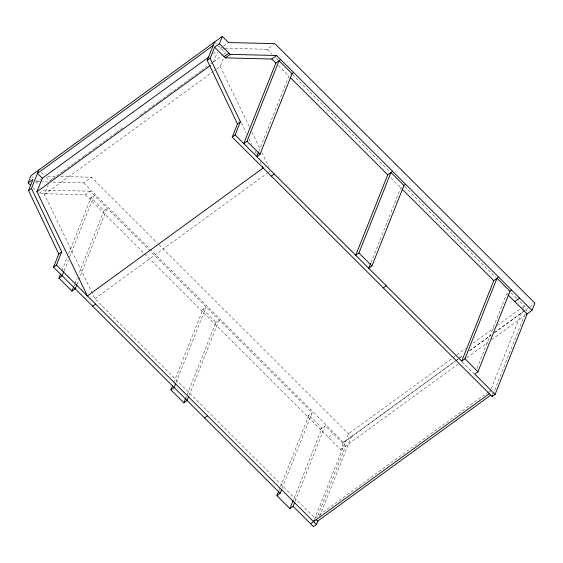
<?xml version="1.0" encoding="UTF-8"?>
<svg xmlns="http://www.w3.org/2000/svg" width="563" height="563" viewBox="0 0 563 563"><rect width="100%" height="100%" fill="white"/><g stroke="black" fill="none" stroke-linecap="round" stroke-linejoin="round"><path stroke-width="0.42" stroke-dasharray="2.81 2.11" d="M488.529 391.834L314.9 518.22L94.908 298.657L44.428 194.453L48.221 184.924M61.874 270.817L67.377 256.988M68.672 253.737L91.002 197.62L104.007 210.597L78.44 274.85M64.126 270.916L68.327 260.338M69.622 257.087L94.218 195.277L89.397 198.795M73.908 286.236L74.555 284.611M74.879 283.794L77.145 278.101M76.8 284.702L107.223 208.261L102.396 211.772M213.321 62.197L217.431 51.873M216.642 69.094L220.182 66.511L223.659 57.778M258.734 151.693L288.833 76.061L291.409 74.182M173.805 382.53L202.933 309.333L215.939 322.317L186.81 395.507M176.05 382.629L206.149 306.997L201.322 310.509M185.839 397.95L186.487 396.324M189.055 395.606L219.155 319.974L214.327 323.486M278.854 490.781L280.149 487.53M280.473 486.721L308.953 415.149L321.952 428.126L293.471 499.698M370.989 262.597L400.765 187.775L402.052 186.839M282.07 488.445L312.169 412.806L150.49 251.436M295.075 501.422L325.175 425.783L345.52 446.093L317.039 517.657M144.705 253.997L340.692 449.605L343.585 442.328L462.603 355.689M314.358 519.586L348.483 433.834L465.418 348.708M319.693 516.208L351.34 436.684L157.999 243.716M477.002 368.406L506.777 293.59L508.065 292.647M489.845 392.327L490.387 390.968M491.302 388.66L522.309 310.748M522.633 309.939L524.237 305.892L520.698 308.468M524.843 314.407L493.512 393.136L492.097 394.17M526.131 311.17L527.095 308.742L517.39 299.059M35.962 180.526L37.193 181.75L40.712 179.182M222.814 46.63L220.696 48.165L224.208 48.249M223.518 46.117L228.451 42.528M213.103 53.9L216.642 51.317M51.923 179.407L49.797 180.955L45.547 176.712M52.633 178.893L62.556 171.666M63.267 171.152L73.183 163.932M73.894 163.411L83.817 156.19M84.527 155.677L94.45 148.456M95.154 147.935L105.077 140.715M105.788 140.201L115.711 132.974M116.414 132.46L122.797 127.815M139.807 115.436L147.597 109.764M148.308 109.243L155.395 104.085M156.106 103.571L158.231 102.023M158.942 101.509L166.029 96.35M166.732 95.83L168.858 94.288M169.569 93.768L176.655 88.609M177.366 88.095L179.491 86.547M180.202 86.033L187.289 80.875M187.993 80.354L190.118 78.806M190.829 78.292L197.916 73.134M198.626 72.62L200.752 71.072M201.463 70.558L207.128 66.427M210.675 63.851L212.8 62.303M213.511 61.782L223.434 54.562M224.137 54.048L225.559 53.013L214.559 42.035M44.428 194.453L213.096 71.67M213.806 71.156L215.932 69.608M52.964 182.131L83.641 182.884L91.396 177.239L157.38 243.096M225.08 48.277L267.151 49.298L273.498 44.681M90.143 191.209L43.689 190.076L38.861 193.588L85.316 194.721L90.143 191.209L149.871 250.824M94.908 298.657L267.122 173.291M267.826 172.778L269.959 171.229M307.342 416.324L312.169 412.806M320.347 429.302L325.175 425.783M328.356 437.296L333.183 433.784M473.216 343.036L493.765 328.074M497.312 325.498L519.987 308.988M469.69 350.531L490.957 335.055M494.497 332.473L522.844 311.839M523.555 311.325L529.213 307.201M529.917 306.694L534.146 303.612M342.663 443.243L455.432 361.15M456.143 360.637L458.268 359.088M458.979 358.568L462.519 355.992M469.605 350.833L490.873 335.358M494.413 332.775L524.266 311.043M340.692 449.605L459.711 362.966M466.797 357.808L488.058 342.332M491.598 339.756L524.202 316.026M489.24 391.313L490.655 390.286M47.573 176.17L56.335 176.381M60.72 176.493L91.396 177.239M37.193 181.75L39.818 181.814M40.698 181.835L48.587 182.025M267.151 49.298L272.133 54.266M275.87 57.996L277.735 59.861M292.676 74.773L389.786 171.694M404.72 186.606L495.609 277.313M511.169 292.844L516.771 298.439M278.305 65.554L288.833 76.061M390.856 177.887L400.765 187.775M462.139 361.819L474.539 374.198M83.641 182.884L343.585 442.328M85.316 194.721L144.086 253.378M41.254 172.426L44.329 175.494M32.274 176.845L33.506 178.07M35.349 181.75L37.714 184.115M32.886 187.627L35.849 190.583M220.182 66.511L249.247 126.506M251.928 132.038L260.338 149.399M261.865 152.559L269.135 167.556M241.372 122.987L246.341 133.255M249.022 138.779L251.696 144.304M255.138 151.412L256.285 153.776M260.106 161.672L262.02 165.621"/><path stroke-width="0.84" d="M30.522 185.262L28.15 182.898L31.049 175.621L222.308 36.391L228.451 42.528L274.906 43.654L534.85 303.098L531.951 310.382L525.955 314.745M294.752 502.231L293.133 506.299L289.917 508.642L276.912 495.665L280.128 493.322L53.534 267.165L58.77 253.99L28.537 190.54L32.978 179.386L28.15 182.898M28.537 190.54L31.465 188.415L38.798 169.977M262.4 166.409L263.167 167.985L87.413 295.927L36.933 191.723L42.302 178.225L208.845 56.99M53.534 267.165L56.455 265.032L61.698 251.865L31.465 188.415M76.8 284.702L75.182 288.77L71.965 291.113L58.96 278.136L60.579 274.068M63.802 271.725L62.183 275.793L58.96 278.136M71.965 291.113L73.584 287.046M508.009 294.815L527.123 313.894L495.088 394.41L492.161 396.535L232.216 137.09L237.452 123.923L207.219 60.473L214.559 42.035M207.219 60.473L210.147 58.341L214.587 47.186L219.415 43.675L222.308 36.391M232.216 137.09L235.144 134.965L240.38 121.798L210.147 58.341M280.656 59.565L275.828 63.084L243.786 143.593L247.009 141.25L279.044 60.741L292.049 73.718L260.007 154.234L256.791 156.57L258.41 152.51M188.732 396.422L187.113 400.483L183.897 402.826L170.892 389.849L172.51 385.782M175.726 383.445L174.108 387.506L170.892 389.849M183.897 402.826L185.839 397.95M392.587 171.286L387.759 174.797L355.717 255.313L358.934 252.97L390.975 172.454L403.981 185.431L371.939 265.947L368.723 268.291L370.665 263.407M276.912 495.665L278.53 491.598M280.128 493.322L281.746 489.254M289.917 508.642L293.147 500.507M313.549 521.627L314.084 520.268M293.133 506.299L313.478 526.609L316.406 524.477L317.757 521.078L490.676 395.198M235.144 134.965L461.737 361.122L493.779 280.606L498.607 277.095M461.737 361.122L464.954 358.779L496.995 278.27L510.001 291.247L477.959 371.763L474.743 374.099L495.088 394.41M492.161 396.535L492.702 395.177M213.201 45.441L37.447 173.376L42.302 178.225M36.933 191.723L210.562 65.329M224.06 56.645L228.888 53.133M214.587 47.186L225.291 57.876L230.119 54.365L276.574 55.498L531.951 310.382M225.291 57.876L271.746 59.009L276.574 55.498M292.049 73.718L293.661 72.543M58.77 253.99L61.698 251.865M237.452 123.923L240.38 121.798M92.67 306.23L95.597 304.097M271.352 176.156L274.28 174.03M403.981 185.431L405.592 184.263M204.601 417.943L207.529 415.811M383.283 287.876L386.211 285.744M510.001 291.247L511.605 290.072M514.793 301.585L519.621 298.073M310.621 523.752L489.303 393.685M271.746 59.009L275.828 63.084M290.065 77.293L387.759 174.797M402.003 189.013L493.779 280.606M219.415 43.675L230.119 54.365M247.009 141.25L260.007 154.234M358.934 252.97L371.939 265.947M464.954 358.779L477.959 371.763M316.04 519.367L317.757 521.078M56.455 265.032L316.406 524.477"/></g></svg>
